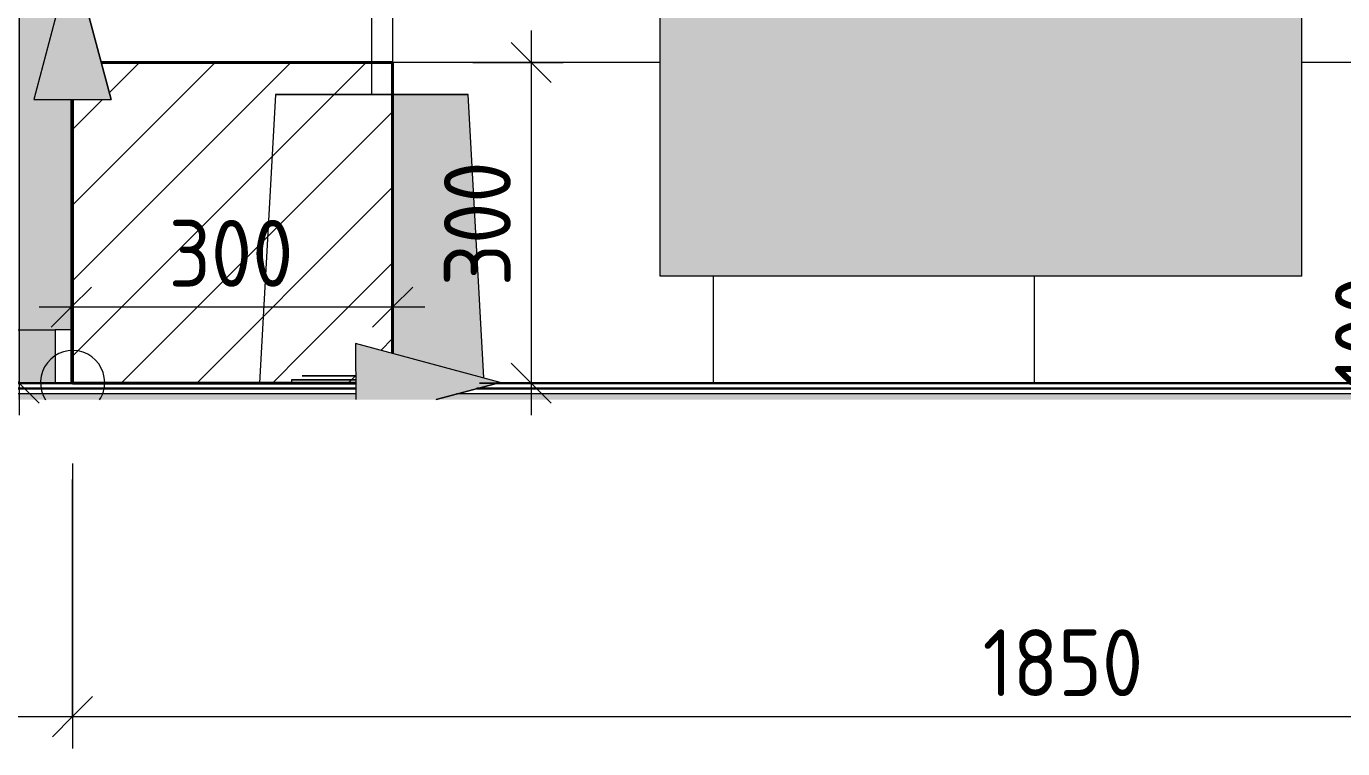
# Model space of a CAD drawing. Header units: millimetres. Extents: x 855 to 60035, y -2615 to 8200.
# Drawn here: x 31355 to 32586, y -342 to 334 of the extents above; entities that cross this region are included whole.
import ezdxf

# ---------------------------------------------------------------- set-up
doc = ezdxf.new("R2010")
doc.units = ezdxf.units.MM
for name, color, linetype, lineweight in [('A-ANNO-DIMS', 7, 'Continuous', 9), ('A-ANNO-DIMS-25', 7, 'Continuous', 9), ('A-DETL-1', 7, 'Continuous', 40), ('A-DETL-GENF', 7, 'Continuous', 9), ('A-GENM', 7, 'Continuous', 9), ('A-WALL-PATT', 7, 'Continuous', 9), ('I-WALL', 7, 'Continuous', 9), ('P-SANR-FIXT', 7, 'Continuous', 9), ('P-SANR-FIXT-IDEN', 7, 'Continuous', 9)]:
    doc.layers.add(name, color=color, linetype=linetype, lineweight=lineweight)
for name, color, linetype, lineweight, true_color in [('A-DETL-GENF-3', 7, 'Continuous', 9, 0xe0e0e0), ('A-FLOR-1', 7, 'Continuous', 9, 0x787878), ('A-FLOR-FNSH-1', 7, 'Continuous', 30, 0x3c3c3c), ('A-FLOR-MCUT-1', 7, 'Continuous', 9, 0x646464), ('I-FURN-6', 7, 'Continuous', 9, 0xc0c0c0)]:
    doc.layers.add(name, color=color, linetype=linetype, lineweight=lineweight, true_color=true_color)
doc.layers.add('I-FURN-3', color=7, linetype='Continuous', lineweight=9, true_color=0xfbfbfb, transparency=0.7)
doc.layers.add('P-SANR-FIXT-2', color=7, linetype='Continuous', lineweight=9, transparency=0.7)
doc.styles.add('ISOCPEUR_2', font='isocpeur.ttf', dxfattribs={"width": 0.9, "height": 62.5})
doc.dimstyles.new('ISO-2_5_0_9К_БОЛЬШОЙ_1', dxfattribs={"dimscale": 304.8, "dimtxt": 62.248823, "dimasz": 0.123031, "dimexe": 0.098425, "dimexo": 0.246063, "dimgap": 0, "dimtad": 1, "dimdec": 0, "dimrnd": 10, "dimzin": 0, "dimdsep": 46, "dimtxsty": 'ISOCPEUR_2', "dimblk1": 'OBLIQUE', "dimblk2": 'OBLIQUE', "dimsah": 1, "dimcen": 0.09, "dimdle": 0.098425, "dimazin": 0, "dimtfac": 1, "dimtdec": 4, "dimtix": 1, "dimtmove": 0, "dimatfit": 3, "dimfxl": 1, "dimtvp": 1, "dimtolj": 1, "dimtzin": 0, "dimarcsym": 2})
pattern_1 = [(90, (31397.32, 0), (-300, 2e-14), []), (180, (31397.32, 0), (-4e-14, -300), [])]
pattern_2 = [(45, (28332.114, 0), (-35.35534, 35.35534), [])]

# ---------------------------------------------------------------- blocks, each defined once
blk = doc.blocks.new('Плинтус - Плинтус темный _ст_школа_-32858999-Развертка 1_09-1')
at = {"layer": 'A-GENM'}
h = blk.add_hatch(color=256, dxfattribs=at)
h.paths.add_polyline_path([(27506.8, 0), (27524, 0), (27524, 50), (27450, 50), (27450, 0)])
h.paths.add_polyline_path([(26196, 0), (26215, 0), (26215, 50), (26196, 50)])
h.paths.add_polyline_path([(26235, 0), (27430, 0), (27430, 50), (26235, 50)])
blk.add_line((27450, 50), (27524, 50), dxfattribs=at)
blk = doc.blocks.new('Плинтус - Плинтус темный _ст_школа_-33253172-Развертка 1_09-1')
at = {"layer": 'A-GENM'}
for p, q in [((27539, 50), (27524, 50)), ((27524, 50), (27524, 0))]:
    blk.add_line(p, q, dxfattribs=at)
blk = doc.blocks.new('мусорная корзина - Round_ Metal-30590745-Развертка 1_09-1')
at = {"layer": 'P-SANR-FIXT-2'}
for points in [[(27885, 15.6), (27885, 270), (27839.5, 270), (27839.5, 27.8), (27884.9, 15.6)], [(27924.7, 5), (27910, 270), (27885, 270), (27885, 15.6), (27923.7, 5.2)]]:
    blk.add_hatch(color=256, dxfattribs=at).paths.add_polyline_path(points)
at = {"layer": 'P-SANR-FIXT'}
for p, q in [((27730, 270), (27715, 0)), ((27730, 270), (27839.6, 270)), ((27754.8, 270), (27730, 270)), ((27789.2, 270), (27754.8, 270)), ((27755, 270), (27803.2, 270)), ((27839.6, 270), (27755, 270)), ((27820, 270), (27789.2, 270)), ((27803.2, 270), (27839.6, 270)), ((27839.6, 270), (27820, 270)), ((27839.6, 270), (27882.8, 270)), ((27876.3, 270), (27839.6, 270)), ((27839.6, 270), (27910, 270)), ((27885.2, 270), (27839.6, 270)), ((27885, 270), (27876.3, 270)), ((27882.8, 270), (27885, 270)), ((27897.9, 270), (27885.2, 270)), ((27910, 270), (27897.9, 270)), ((27924.7, 5), (27910, 270)), ((27745, 3.2), (27745, 0)), ((27745, 3.2), (27747.6, 3.2)), ((27767, 3.2), (27745, 3.2)), ((27747.6, 3.2), (27755, 3.2)), ((27755, 7), (27803.2, 7)), ((27803.2, 7), (27755, 7)), ((27755, 3.2), (27767, 3.2)), ((27767, 3.2), (27782.5, 3.2)), ((27804.9, 3.2), (27767, 3.2)), ((27782.5, 3.2), (27804.9, 3.2)), ((27803.2, 7), (27804.9, 7)), ((27804.9, 7), (27803.2, 7))]:
    blk.add_line(p, q, dxfattribs=at)
blk = doc.blocks.new('Начало раскладки_красным - Начало раскладки_красным-26112293-Развертка 1_09-1')
at = {"layer": 'A-DETL-GENF'}
for points in [[(27503.8, 265.4), (27576.3, 265.4), (27539.9, 400.6), (27506.8, 276.7)], [(27880.2, -15.3), (27940.2, 0.8), (27804.9, 37), (27805, -15.3), (27846.7, -15.3)]]:
    blk.add_hatch(color=256, dxfattribs=at).paths.add_polyline_path(points)
for p, q in [((27539.9, 400.6), (27503.8, 265.4)), ((27539.9, 400.6), (27503.8, 265.4)), ((27576.3, 265.4), (27539.9, 400.6)), ((27539.9, 400.6), (27576.3, 265.4)), ((27503.8, 265.4), (27576.3, 265.4)), ((27503.8, 265.4), (27576.3, 265.4)), ((27540.2, 30.6), (27540, 265.4)), ((27940.2, 0.8), (27804.9, 37)), ((27804.9, 37), (27805, -15.3)), ((27940.2, 0.8), (27804.9, 37)), ((27804.9, 37), (27805, -15.3)), ((27570.2, 0.6), (27804.9, 0.8)), ((27880.2, -15.3), (27940.2, 0.8)), ((27940.2, 0.8), (27880.2, -15.3))]:
    blk.add_line(p, q, dxfattribs=at)
for start, end in [(0.0336, 212.7737), (327.3391, 0.0336)]:
    blk.add_arc((27540.2, 0.6), 30, start, end, dxfattribs=at)
blk = doc.blocks.new('DIMBLOCK10-Развертка 1_09-1')
at = {"layer": 'A-ANNO-DIMS-25'}
for p, q in [((30037.8, -75), (30037.8, -341.8)), ((31397.8, -75), (31397.8, -341.8)), ((30037.8, -311.8), (30037.8, -90)), ((31397.8, -311.8), (31397.8, -90)), ((30037.8, -311.8), (31397.8, -311.8))]:
    blk.add_line(p, q, dxfattribs=at)
at = {"layer": 'A-ANNO-DIMS-25', "lineweight": 20}
for p, q in [((30037.8, -311.8), (30056.6, -293.1)), ((31397.8, -311.8), (31416.6, -293.1)), ((30037.8, -311.8), (30019.1, -330.6)), ((31397.8, -311.8), (31379.1, -330.6))]:
    blk.add_line(p, q, dxfattribs=at)
at = {"layer": 'A-ANNO-DIMS-25', "color": 0, "insert": (30644.2, -230.2), "char_height": 62.5, "width": 176.691, "attachment_point": 1, "line_spacing_factor": 1.149209, "style": 'ISOCPEUR_2'}
blk.add_mtext('1360', dxfattribs=at)
blk = doc.blocks.new('_Oblique')
at = {"color": 0, "linetype": 'ByBlock', "lineweight": -2}
blk.add_line((-0.5, -0.5), (0.5, 0.5), dxfattribs=at)
blk = doc.blocks.new('DIMBLOCK11-Развертка 1_09-1')
at = {"layer": 'A-ANNO-DIMS-25'}
for p, q in [((31397.8, -75), (31397.8, -341.8)), ((33247.6, -75), (33247.6, -341.8)), ((31397.8, -311.8), (31397.8, -90)), ((33247.6, -311.8), (33247.6, -90)), ((31397.8, -311.8), (33277.6, -311.8))]:
    blk.add_line(p, q, dxfattribs=at)
at = {"layer": 'A-ANNO-DIMS-25', "lineweight": 20}
for p, q in [((31397.8, -311.8), (31416.6, -293.1)), ((33247.6, -311.8), (33266.3, -293.1)), ((31397.8, -311.8), (31379.1, -330.6)), ((33247.6, -311.8), (33228.8, -330.6))]:
    blk.add_line(p, q, dxfattribs=at)
at = {"layer": 'A-ANNO-DIMS-25', "color": 0, "insert": (32249.1, -230.2), "char_height": 62.5, "width": 176.691, "attachment_point": 1, "line_spacing_factor": 1.149209, "style": 'ISOCPEUR_2'}
blk.add_mtext('1850', dxfattribs=at)
blk = doc.blocks.new('DIMBLOCK20-Развертка 1_09-1')
at = {"layer": 'A-ANNO-DIMS-25', "lineweight": 20}
for p, q in [((32660.3, 700), (32641.6, 718.7)), ((32660.3, 700), (32679.1, 681.2)), ((32660.3, 100), (32641.6, 118.7)), ((32660.3, 100), (32679.1, 81.2))]:
    blk.add_line(p, q, dxfattribs=at)
at = {"layer": 'A-ANNO-DIMS-25'}
for p, q in [((32622.5, 700), (32690.3, 700)), ((32660.3, 700), (32622.5, 700)), ((32660.3, 700), (32660.3, 100)), ((32622.5, 100), (32690.3, 100)), ((32660.3, 100), (32622.5, 100))]:
    blk.add_line(p, q, dxfattribs=at)
at = {"layer": 'A-ANNO-DIMS-25', "color": 0, "insert": (32578.7, 340.7), "char_height": 62.5, "width": 142.215, "attachment_point": 1, "rotation": 90, "line_spacing_factor": 1.149209, "style": 'ISOCPEUR_2'}
blk.add_mtext('600', dxfattribs=at)
blk = doc.blocks.new('DIMBLOCK21-Развертка 1_09-1')
at = {"layer": 'A-ANNO-DIMS-25', "lineweight": 20}
for p, q in [((32660.3, 100), (32641.6, 118.7)), ((32660.3, 100), (32679.1, 81.2)), ((32660.3, 0), (32641.6, 18.8)), ((32660.3, 0), (32679.1, -18.8))]:
    blk.add_line(p, q, dxfattribs=at)
at = {"layer": 'A-ANNO-DIMS-25'}
for p, q in [((32622.5, 100), (32690.3, 100)), ((32660.3, 100), (32622.5, 100)), ((32660.3, 100), (32660.3, -30)), ((32611.8, 0), (32690.3, 0)), ((32660.3, 0), (32611.8, 0))]:
    blk.add_line(p, q, dxfattribs=at)
at = {"layer": 'A-ANNO-DIMS-25', "color": 0, "insert": (32578.7, -3.9), "char_height": 62.5, "width": 129.286, "attachment_point": 1, "rotation": 90, "line_spacing_factor": 1.149209, "style": 'ISOCPEUR_2'}
blk.add_mtext('100', dxfattribs=at)
blk = doc.blocks.new('DIMBLOCK27-Развертка 1_09-1')
at = {"layer": 'A-ANNO-DIMS-25'}
for p, q in [((31826.9, 330), (31826.9, -30)), ((31772.3, 300), (31856.9, 300)), ((31826.9, 300), (31772.3, 300)), ((31778.5, 0), (31856.9, 0)), ((31826.9, 0), (31778.5, 0))]:
    blk.add_line(p, q, dxfattribs=at)
at = {"layer": 'A-ANNO-DIMS-25', "lineweight": 20}
for p, q in [((31826.9, 300), (31808.2, 318.7)), ((31826.9, 300), (31845.7, 281.2)), ((31826.9, 0), (31808.2, 18.8)), ((31826.9, 0), (31845.7, -18.8))]:
    blk.add_line(p, q, dxfattribs=at)
at = {"layer": 'A-ANNO-DIMS-25', "color": 0, "insert": (31745.3, 90.7), "char_height": 62.5, "width": 142.215, "attachment_point": 1, "rotation": 90, "line_spacing_factor": 1.149209, "style": 'ISOCPEUR_2'}
blk.add_mtext('300', dxfattribs=at)
blk = doc.blocks.new('DIMBLOCK28-Развертка 1_09-1')
at = {"layer": 'A-ANNO-DIMS-25'}
for p, q in [((31396.8, 119.5), (31396.8, 41)), ((31396.8, 71), (31396.8, 119.5)), ((31697.3, 119.5), (31697.3, 41)), ((31697.3, 71), (31697.3, 119.5)), ((31727.3, 71), (31366.8, 71))]:
    blk.add_line(p, q, dxfattribs=at)
at = {"layer": 'A-ANNO-DIMS-25', "lineweight": 20}
for p, q in [((31396.8, 71), (31415.6, 89.8)), ((31697.3, 71), (31716.1, 89.8)), ((31396.8, 71), (31378.1, 52.3)), ((31697.3, 71), (31678.6, 52.3))]:
    blk.add_line(p, q, dxfattribs=at)
at = {"layer": 'A-ANNO-DIMS-25', "color": 0, "insert": (31487.8, 152.7), "char_height": 62.5, "width": 142.215, "attachment_point": 1, "line_spacing_factor": 1.149209, "style": 'ISOCPEUR_2'}
blk.add_mtext('300', dxfattribs=at)
blk = doc.blocks.new('DIMBLOCK29-Развертка 1_09-1')
at = {"layer": 'A-ANNO-DIMS-25'}
for p, q in [((31347.9, 1830), (31347.9, -30)), ((31322.8, 1800), (31377.9, 1800)), ((31347.9, 1800), (31322.8, 1800)), ((31299.5, 0), (31377.9, 0)), ((31347.9, 0), (31299.5, 0))]:
    blk.add_line(p, q, dxfattribs=at)
at = {"layer": 'A-ANNO-DIMS-25', "lineweight": 20}
for p, q in [((31347.9, 1800), (31329.2, 1818.8)), ((31347.9, 1800), (31366.7, 1781.2)), ((31347.9, 0), (31329.2, 18.8)), ((31347.9, 0), (31366.7, -18.8))]:
    blk.add_line(p, q, dxfattribs=at)
at = {"layer": 'A-ANNO-DIMS-25', "color": 0, "insert": (31266.3, 826.4), "char_height": 62.5, "width": 176.691, "attachment_point": 1, "rotation": 90, "line_spacing_factor": 1.149209, "style": 'ISOCPEUR_2'}
blk.add_mtext('1800', dxfattribs=at)

msp = doc.modelspace()

# ---------------------------------------------------------------- hatches: boundary and pattern name
at = {"layer": 'A-DETL-GENF-3'}
h = msp.add_hatch(dxfattribs=at)
h.set_pattern_fill('FP_14', color=256, style=0, pattern_type=2)
h.set_pattern_definition(pattern_2)
h.paths.add_polyline_path([(31397.8, 0), (31572.8, 0), (31587.8, 270), (31697.3, 270), (31697.3, 300), (31424.8, 300), (31434.1, 265.4), (31397.8, 265.4), (31397.8, 228.2)])
h = msp.add_hatch(dxfattribs=at)
h.set_pattern_fill('FP_14', color=256, style=0, pattern_type=2)
h.set_pattern_definition(pattern_2)
h.paths.add_polyline_path([(31572.8, 0), (31602.8, 0), (31602.8, 3.2), (31662.8, 3.2), (31662.7, 7), (31612.8, 7), (31612.8, 270), (31587.8, 270), (31573.2, 7)])
h = msp.add_hatch(dxfattribs=at)
h.set_pattern_fill('FP_14', color=256, style=0, pattern_type=2)
h.set_pattern_definition(pattern_2)
h.paths.add_polyline_path([(31631.9, 0), (31662.8, 0), (31662.7, 3.2), (31602.8, 3.2), (31602.8, 0), (31630.2, 0)])
h.paths.add_polyline_path([(31662, 7), (31662.8, 7), (31662.9, 36.9), (31697.3, 27.8), (31697.3, 270), (31612.8, 270), (31612.8, 7), (31661.4, 7)])
at = {"layer": 'A-FLOR-1'}
h = msp.add_hatch(color=256, dxfattribs=at)
h.paths.add_polyline_path([(31364.6, -15.3), (31662.8, -15.3), (31662.7, -10.1), (24567.4, -10.1), (24567.4, -15.3), (31092.7, -15.3)])
h.paths.add_polyline_path([(33247.6, -15.3), (33267.9, -15.3), (33267.9, -10.1), (31757.3, -10.1), (31738, -15.3), (33067.6, -15.3)])
at = {"layer": 'A-WALL-PATT'}
h = msp.add_hatch(color=256, dxfattribs=at)
h.paths.add_polyline_path([(31396, 50), (31396.8, 50), (31396.8, 265.4), (31361.6, 265.4), (31396.8, 397.1), (31396.8, 3400), (30038.8, 3400), (30038.8, 50), (30072.8, 50), (30072.8, 460), (31307.8, 460), (31307.8, 50), (31395, 50)])
h.paths.add_polyline_path([(31287.8, 50), (31287.8, 420), (30092.8, 420), (30092.8, 50), (31092.7, 50)])
h.paths.add_polyline_path([(31092.7, 2200), (30117.8, 2200), (30117.8, 2600), (31317.8, 2600), (31317.8, 2200)])
h = msp.add_hatch(dxfattribs=at)
h.set_pattern_fill('FP_12', color=256, style=0, pattern_type=2)
h.set_pattern_definition(pattern_1)
h.paths.add_polyline_path([(31397.8, 0), (31397.8, 265.4), (31396.8, 265.4), (31396.8, 0)])
h.paths.add_polyline_path([(31396.8, 397.1), (31397.8, 400.6), (31397.8, 1800), (31396.8, 1800), (31396.8, 400.6)])
h = msp.add_hatch(dxfattribs=at)
h.set_pattern_fill('FP_12', color=256, style=0, pattern_type=2)
h.set_pattern_definition(pattern_1)
h.paths.add_polyline_path([(31908.4, 0), (33231.6, 0), (33231.6, 50), (33246.6, 50), (33246.6, 1800), (31397.8, 1800), (31397.8, 400.4), (31424.8, 300), (31697.3, 300), (31697.3, 270), (31767.8, 270), (31782.8, 4.9), (31798, 0.8), (31794.9, 0), (31798, 0)])
h.paths.add_polyline_path([(32452.2, 100), (31947.5, 100), (31947.5, 700), (31979.5, 700), (31979.5, 827.8), (31991.4, 827.8), (31991.4, 841.1), (31991.9, 841.6), (31998.4, 841.9), (31998.7, 842.6), (31998.7, 852.2), (31997.3, 852.2), (31996.8, 852.7), (31996.8, 875), (31997.3, 875.5), (32002.1, 876), (32007, 876.2), (32015.3, 875.7), (32016.6, 875.5), (32017.1, 875), (32017.1, 852.7), (32016.6, 852.2), (32015.3, 852.2), (32015.6, 841.9), (32016.3, 841.6), (32022.1, 841.6), (32022.6, 841.1), (32022.6, 827.8), (32034.5, 827.8), (32034.5, 700), (32225.1, 700), (32227.3, 815), (32227.2, 818.5), (32227.5, 824.5), (32227.8, 831), (32228.2, 845.5), (32267.8, 845.3), (32268.1, 844.3), (32268.1, 842.1), (32267.9, 842), (32268.4, 826.2), (32268.7, 825.3), (32268.5, 824.8), (32269.3, 796.8), (32269.1, 793.3), (32269.2, 791.8), (32269.4, 790.9), (32270.9, 705.7), (32271, 700), (32547.5, 700), (32547.5, 100)])
h.paths.add_polyline_path([(32227.1, 792.4), (32227.2, 794.6), (32227.2, 795.1), (32227.7, 794.9), (32227.7, 795.2), (32227.9, 795.8), (32227.9, 796.1), (32228.1, 796.3), (32228.3, 796.4), (32228.9, 796.4), (32227.9, 798.4), (32228, 806.6), (32227.8, 807.5), (32227.5, 809.1), (32227.3, 809.6), (32227, 801.2), (32226.9, 792.9), (32227.1, 792.5)])
h.paths.add_polyline_path([(32268.9, 793.7), (32269.3, 795.5), (32268.6, 806.3), (32268.5, 806.2), (32268.3, 806.7), (32268, 807.1), (32267.9, 806.7), (32267.9, 805.2), (32267.9, 805), (32268, 798.1), (32267.2, 796.1), (32267.4, 795.9), (32267.2, 795.4), (32267.5, 795.2), (32268, 795.3), (32268.3, 795.4), (32268.6, 795.7), (32268.6, 794.9), (32268.7, 794.9), (32268.9, 793.7)])
h.paths.add_polyline_path([(32228.3, 796.4), (32228.1, 797), (32228.7, 796.5)])
h.paths.add_polyline_path([(32268.8, 812.5), (32268.5, 814), (32268.4, 813.5), (32268.5, 812.8), (32268.7, 812.6)])
h.paths.add_polyline_path([(32227.3, 812.5), (32227.6, 813.3), (32227.5, 813.6), (32227.3, 813.6), (32227.3, 813.1)])
h.paths.add_polyline_path([(32227.6, 813.9), (32227.4, 814.4), (32227.6, 813.9)])
h.paths.add_polyline_path([(32227.9, 814.7), (32227.6, 814.9), (32227.9, 814.7)])
h.paths.add_polyline_path([(32268.3, 814.8), (32268.7, 815.2), (32268.5, 815.2), (32268.3, 815)])
h.paths.add_polyline_path([(32227.9, 815), (32227.6, 815.2), (32227.9, 815.1)])
h.paths.add_polyline_path([(32227.6, 839.7), (32227.6, 843.1), (32227.6, 839.8)])
at = {"layer": 'I-FURN-3'}
msp.add_hatch(color=256, dxfattribs=at).paths.add_polyline_path([(31947.5, 100), (32547.5, 100), (32547.5, 700), (32518, 700), (32518, 696.8), (32531.6, 696.8), (32531.6, 479.2), (32308.4, 471.7), (32305.8, 469.1), (32301.5, 466.7), (32299.1, 465.8), (32295.3, 465.3), (32277.5, 465.3), (32277.5, 396), (32217.5, 396), (32217.5, 465.3), (32195.4, 465.4), (32191.8, 467.2), (32189.2, 469.1), (32186.8, 471.8), (32176.9, 472.2), (31963.9, 479.2), (31963.9, 696.8), (31978, 696.8), (31978, 700), (31947.5, 700), (31947.5, 471.7)])

# ---------------------------------------------------------------- linework, layer by layer
at = {"layer": 'A-DETL-1'}
for p, q in [((31697.3, 300), (31424.8, 300)), ((31697.3, 27.8), (31697.3, 300)), ((31397.8, 265.4), (31397.8, 0)), ((31397.8, 0), (31662.8, 0))]:
    msp.add_line(p, q, dxfattribs=at)
at = {"layer": 'A-FLOR-FNSH-1'}
for p, q in [((31662.8, 0), (27732.8, 0)), ((33246.6, 0), (31794.9, 0)), ((31662.8, -0.1), (24567.4, -0.1)), ((24587.8, -5), (31662.8, -5)), ((31776.2, -5), (33247.6, -5)), ((33267.9, -0.1), (31794.5, -0.1))]:
    msp.add_line(p, q, dxfattribs=at)
at = {"layer": 'A-FLOR-MCUT-1'}
for p, q in [((31662.8, -10.1), (24567.4, -10.1)), ((33267.9, -10.1), (31757.3, -10.1))]:
    msp.add_line(p, q, dxfattribs=at)
at = {"layer": 'I-FURN-6'}
for p, q in [((31947.5, 100), (31947.5, 700)), ((32547.5, 100), (32547.5, 700)), ((32547.5, 100), (31947.5, 100))]:
    msp.add_line(p, q, dxfattribs=at)
at = {"layer": 'I-WALL'}
msp.add_line((31396.8, 0), (31396.8, 265.4), dxfattribs=at)
at = {"layer": 'P-SANR-FIXT-IDEN'}
msp.add_line((31677.8, 270), (31677.8, 350.4), dxfattribs=at)

# ---------------------------------------------------------------- block references
at = {"layer": 'A-DETL-GENF'}
msp.add_blockref('Начало раскладки_красным - Начало раскладки_красным-26112293-Развертка 1_09-1', (3857.8, 0), dxfattribs=at)
at = {"layer": 'A-GENM'}
for name in ['Плинтус - Плинтус темный _ст_школа_-32858999-Развертка 1_09-1', 'Плинтус - Плинтус темный _ст_школа_-33253172-Развертка 1_09-1']:
    msp.add_blockref(name, (3857.8, 0), dxfattribs=at)
at = {"layer": 'P-SANR-FIXT'}
msp.add_blockref('мусорная корзина - Round_ Metal-30590745-Развертка 1_09-1', (3857.8, 0), dxfattribs=at)

# ---------------------------------------------------------------- dimensions: what is measured, and where the dimension line sits
at = {"layer": 'A-ANNO-DIMS'}
for base, p1, p2, override, picture, middle in [((31347.9, 0), (31397.8, 1800), (31374.5, 0), {"dimpost": '<>', "dimfxl": 1800.151558}, 'DIMBLOCK29-Развертка 1_09-1', (31316.7, 900)), ((32660.3, 100), (32547.5, 700), (32547.5, 100), {"dimpost": '<>', "dimfxl": 600}, 'DIMBLOCK20-Развертка 1_09-1', (32629.1, 400)), ((31826.9, 0), (31697.3, 300), (31853.5, 0), {"dimpost": '<>', "dimfxl": 338.197832}, 'DIMBLOCK27-Развертка 1_09-1', (31795.7, 150)), ((32660.3, 0), (32547.5, 100), (32686.8, 0), {"dimpost": '<>', "dimfxl": 171.547951}, 'DIMBLOCK21-Развертка 1_09-1', (32629.1, 50))]:
    dim = msp.add_linear_dim(base=base, p1=p1, p2=p2, angle=90, dimstyle='ISO-2_5_0_9К_БОЛЬШОЙ_1', override=override, dxfattribs=at)
    dim.commit()
    dim.dimension.update_dxf_attribs({"geometry": picture, "text_midpoint": middle})
for base, p1, p2, override, picture, middle in [((31396.8229929, 71.0269133), (31697.3229929, 44.510409), (31396.8229929, 44.510409), {"dimpost": '<>', "dimfxl": 300.5}, 'DIMBLOCK28-Развертка 1_09-1', (31547.0729929, 102.2769133)), ((31397.8, -311.8), (30037.8, 0), (31397.8, 0), {"dimpost": '<>', "dimfxl": 1360.000063}, 'DIMBLOCK10-Развертка 1_09-1', (30717.8, -280.6)), ((33247.6, -311.8), (31397.8, 0), (33247.6, 0), {"dimpost": '<>', "dimfxl": 1849.743403}, 'DIMBLOCK11-Развертка 1_09-1', (32322.7, -280.6))]:
    dim = msp.add_linear_dim(base=base, p1=p1, p2=p2, dimstyle='ISO-2_5_0_9К_БОЛЬШОЙ_1', override=override, dxfattribs=at)
    dim.commit()
    dim.dimension.update_dxf_attribs({"geometry": picture, "text_midpoint": middle})

doc.saveas('drawing.dxf')
